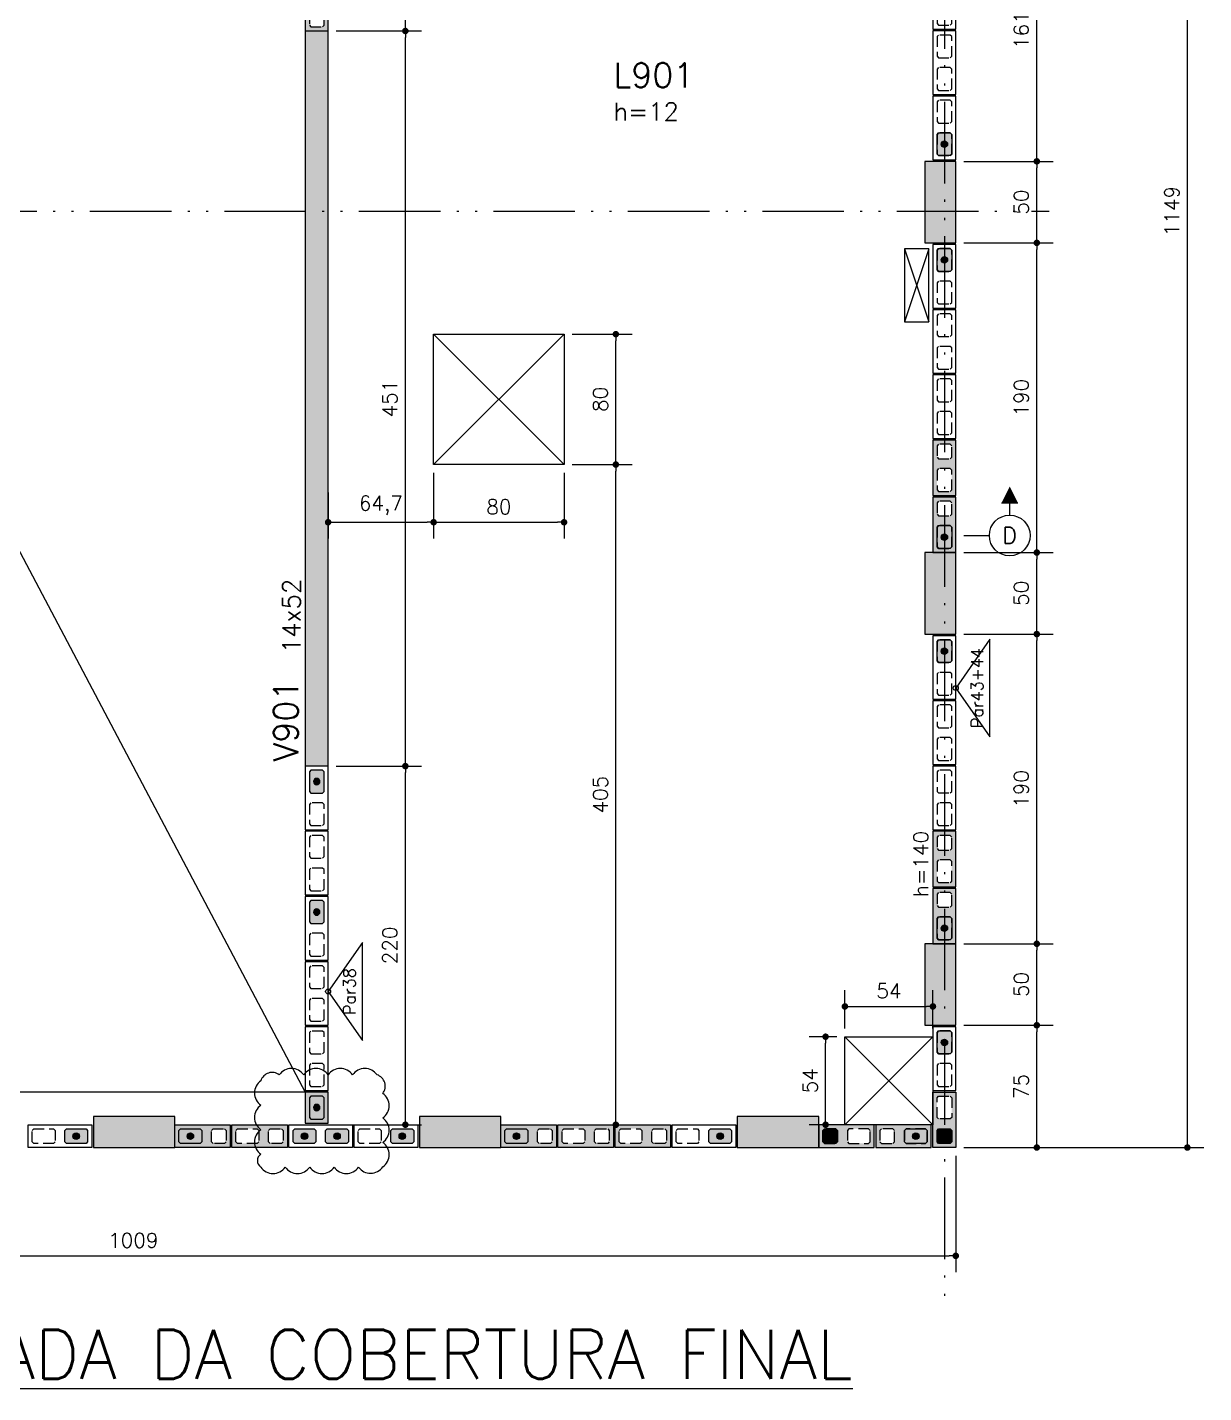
# Model space of a CAD drawing. Extents: x -14651 to 3404, y -4567 to 9231.
# Drawn here: x 1904 to 2626, y 5686 to 6524 of the extents above; entities that cross this region are included whole.
import ezdxf
from ezdxf.enums import TextEntityAlignment as Align

# ---------------------------------------------------------------- set-up
doc = ezdxf.new("R2010")
doc.units = 0
doc.header["$LTSCALE"] = 25
doc.linetypes.add('DASHED2', pattern=[0.375, 0.25, -0.125])
doc.linetypes.add('ESTILO_TQS_0004', pattern=[3.3, 2, -0.4, 0.05, -0.4, 0.05, -0.4])
for name, color, linetype in [('213', 252, 'Continuous'), ('241', 2, 'Continuous'), ('247', 50, 'Continuous'), ('248', 100, 'Continuous'), ('Arranque', 14, 'Continuous'), ('COTA', 1, 'Continuous'), ('EIXOS', 1, 'ESTILO_TQS_0004'), ('FERRO', 5, 'Continuous'), ('H2', 252, 'Continuous'), ('H3', 253, 'Continuous'), ('L-D', 2, 'Continuous'), ('L-N', 4, 'Continuous'), ('LINHA-FINA', 1, 'Continuous'), ('Linha_media', 4, 'Continuous'), ('PENA_03', 3, 'Continuous'), ('Pena_1', 1, 'Continuous'), ('PENA_6', 6, 'Continuous'), ('PILARETE', 3, 'Continuous'), ('T4', 6, 'Continuous'), ('TJANELA', 2, 'Continuous'), ('VIG-D', 2, 'Continuous'), ('VIG-N', 4, 'Continuous'), ('VIGA', 3, 'Continuous')]:
    doc.layers.add(name, color=color, linetype=linetype)
doc.styles.add('COTA', font='romans.shx')
doc.styles.add('ROMANS', font='ROMANS')
doc.styles.get("Standard").update_dxf_attribs({"font": 'romans.shx'})
doc.styles.add('Texto1', font='romans.shx', dxfattribs={"height": 9})
doc.styles.add('Texto4', font='romans.shx', dxfattribs={"height": 30})
doc.dimstyles.new('forma', dxfattribs={"dimscale": 5, "dimtxt": 1.8, "dimasz": 0.8, "dimexe": 2, "dimexo": 1, "dimgap": 1, "dimtad": 1, "dimdec": 1, "dimzin": 9, "dimtxsty": 'COTA', "dimblk1": 'DOT', "dimblk2": 'DOT', "dimsah": 1, "dimcen": 0, "dimdle": 1, "dimclrd": 256, "dimclre": 256, "dimclrt": 2, "dimadec": 0, "dimazin": 0, "dimtfac": 1, "dimtdec": 0, "dimtmove": 0, "dimatfit": 3, "dimfxl": 1, "dimtolj": 1, "dimtzin": 0, "dimarcsym": 0})

# ---------------------------------------------------------------- blocks, each defined once
blk = doc.blocks.new('P3515')
at = {"layer": '248'}
h = blk.add_hatch(color=100, dxfattribs=at)
h.paths.add_polyline_path([(17, 7), (-17, 7), (-17, -7), (17, -7)])
h.paths.add_polyline_path([(-5.5, -3.5), (-6.5, -4.5), (-13.5, -4.5), (-14.5, -3.5), (-14.5, 3.5), (-13.5, 4.5), (-6.5, 4.5), (-5.5, 3.5)], flags=16)
h.paths.add_polyline_path([(0.5, 3.5), (1.5, 4.5), (13.5, 4.5), (14.5, 3.5), (14.5, -3.5), (13.5, -4.5), (1.5, -4.5), (0.5, -3.5)], flags=16)
blk.add_lwpolyline([(-17, -7), (17, -7), (17, 7), (-17, 7), (-17, -7)])
at = {"color": 1, "linetype": 'DASHED2'}
for points in [[(-14.5, -3.5), (-13.5, -4.5), (-6.5, -4.5), (-5.5, -3.5), (-5.5, 3.5), (-6.5, 4.5), (-13.5, 4.5), (-14.5, 3.5), (-14.5, -3.5)], [(0.5, -3.5), (1.5, -4.5), (13.5, -4.5), (14.5, -3.5), (14.5, 3.5), (13.5, 4.5), (1.5, 4.5), (0.5, 3.5), (0.5, -3.5)]]:
    blk.add_lwpolyline(points, dxfattribs=at)
blk = doc.blocks.new('P4015', base_point=(5842102.11612, -8124149.02973))
blk.add_lwpolyline([(5842082.61612, -8124156.02973), (5842121.61612, -8124156.02973), (5842121.61612, -8124142.02973), (5842082.61612, -8124142.02973), (5842082.61612, -8124156.02973)])
at = {"color": 1, "linetype": 'DASHED2'}
for points in [[(5842085.11612, -8124152.52973), (5842086.11612, -8124153.52973), (5842098.11612, -8124153.52973), (5842099.11612, -8124152.52973), (5842099.11612, -8124145.52973), (5842098.11612, -8124144.52973), (5842086.11612, -8124144.52973), (5842085.11612, -8124145.52973), (5842085.11612, -8124152.52973)], [(5842105.11612, -8124152.52973), (5842106.11612, -8124153.52973), (5842118.11612, -8124153.52973), (5842119.11612, -8124152.52973), (5842119.11612, -8124145.52973), (5842118.11612, -8124144.52973), (5842106.11612, -8124144.52973), (5842105.11612, -8124145.52973), (5842105.11612, -8124152.52973)]]:
    blk.add_lwpolyline(points, dxfattribs=at)
blk = doc.blocks.new('GR-0909')
at = {"layer": '213'}
h = blk.add_hatch(color=256, dxfattribs=at)
h.paths.add_polyline_path([(3.5, -4.5), (4.5, -3.5), (4.500001, 3.5), (3.500001, 4.5), (-3.499999, 4.5), (-4.499999, 3.5), (-4.5, -3.5), (-3.5, -4.5)])
h.paths.add_polyline_path([(-2, 0, -1), (2, 0, -1)], flags=16)
at = {"layer": 'Arranque'}
blk.add_hatch(color=256, dxfattribs=at).paths.add_polyline_path([(2, 0, 1), (-2, 0, 1)])
at = {"layer": '213'}
blk.add_lwpolyline([(3.500001, 4.5), (4.500001, 3.5), (4.5, -3.5), (3.5, -4.5), (-3.5, -4.5), (-4.5, -3.5), (-4.499999, 3.5), (-3.499999, 4.5), (3.500001, 4.5)], dxfattribs=at)
at = {"layer": 'FERRO', "linetype": 'Continuous'}
blk.add_circle((0, 0), 2, dxfattribs=at)
blk = doc.blocks.new('GR-1409')
at = {"layer": '213'}
h = blk.add_hatch(color=256, dxfattribs=at)
h.paths.add_polyline_path([(-6, 4.5), (-7, 3.5), (-7, -3.5), (-6, -4.5), (6, -4.5), (7, -3.5), (7, 3.5), (6, 4.5)])
h.paths.add_polyline_path([(-2, 0, 1), (2, 0, 1)], flags=16)
at = {"layer": 'Arranque'}
blk.add_hatch(color=256, dxfattribs=at).paths.add_polyline_path([(-2, 0, 1), (2, 0, 1)])
at = {"layer": '213'}
blk.add_lwpolyline([(-7, 3.5), (-6, 4.5), (6, 4.5), (7, 3.5), (7, -3.5), (6, -4.5), (-6, -4.5), (-7, -3.5), (-7, 3.5)], dxfattribs=at)
at = {"layer": 'FERRO', "linetype": 'Continuous'}
blk.add_circle((0, 0), 2, dxfattribs=at)
blk = doc.blocks.new('P2015')
at = {"layer": '247'}
h = blk.add_hatch(color=50, dxfattribs=at)
h.paths.add_polyline_path([(9.5, 7), (-9.5, 7), (-9.5, -7), (9.5, -7)])
h.paths.add_polyline_path([(6, -4.5), (-6, -4.5), (-7, -3.5), (-7, 3.5), (-6, 4.5), (6, 4.5), (7, 3.5), (7, -3.5)], flags=16)
blk.add_lwpolyline([(-9.5, -7), (9.5, -7), (9.5, 7), (-9.5, 7), (-9.5, -7)])
at = {"color": 1, "linetype": 'DASHED2'}
blk.add_lwpolyline([(-7, -3.5), (-6, -4.5), (6, -4.5), (7, -3.5), (7, 3.5), (6, 4.5), (-6, 4.5), (-7, 3.5), (-7, -3.5)], dxfattribs=at)
blk = doc.blocks.new('seção_dir')
at = {"layer": 'Linha_media'}
for p, q in [((-1, 4), (1, 4)), ((0, 2.5), (0, 4)), ((-5.62, 0), (-2.5, 0))]:
    blk.add_line(p, q, dxfattribs=at)
blk.add_circle((0, 0), 2.5, dxfattribs=at)
blk.add_solid([(-1, 4), (0, 6), (1, 4)], dxfattribs=at)
blk = doc.blocks.new('atrib_seção')
at = {"layer": 'Linha_media', "style": 'ROMANS'}
blk.add_attdef('X', text='', height=2, dxfattribs=at).set_placement((0, 0), align=Align.MIDDLE)
blk = doc.blocks.new('A$Ce1523cc0')
at = {"layer": 'EIXOS'}
for p, q in [((2776.14, -241.46), (2776.14, -1638.2)), ((1509.51, -968.49), (2840.43, -968.49))]:
    blk.add_line(p, q, dxfattribs=at)
blk = doc.blocks.new('_IDNPAR_2')
at = {"color": 3}
blk.add_lwpolyline([(1, -0.7), (0, 0), (-1, -0.7)], close=True, dxfattribs=at)
blk.add_circle((0, 0), 0.05, dxfattribs=at)
at = {"layer": '247', "color": 2, "style": 'COTA', "flags": 8}
blk.add_attdef('ID', text='', height=0.24, dxfattribs=at).set_placement((0, -0.438), align=Align.MIDDLE_CENTER)
blk = doc.blocks.new('_Dot')
at = {"color": 0, "linetype": 'ByBlock', "lineweight": -2}
blk.add_line((-0.5, 0), (-1, 0), dxfattribs=at)
at = {"color": 0, "linetype": 'ByBlock', "const_width": 0.5}
blk.add_lwpolyline([(-0.25, 0, 1), (0.25, 0, 1)], format="xyb", close=True, dxfattribs=at)
blk = doc.blocks.new('*D72')
at = {"layer": 'COTA', "lineweight": -2, "transparency": 16777216}
for p, q in [((2478.52, 6985.4), (2625.6, 6985.4)), ((2615.6, 5840.42), (2615.6, 6981.4)), ((2478.52, 5836.42), (2625.6, 5836.42))]:
    blk.add_line(p, q, dxfattribs=at)
at = {"layer": 'Defpoints', "color": 0, "transparency": 16777216}
for p in [(2473.52, 6985.4), (2615.6, 6985.4), (2473.52, 5836.42)]:
    blk.add_point(p, dxfattribs=at)
at = {"layer": 'COTA', "lineweight": -2, "transparency": 16777216, "xscale": 4, "yscale": 4, "zscale": 4}
for p, rotation in [((2615.6, 6985.4), 90), ((2615.6, 5836.42), 270)]:
    blk.add_blockref('_Dot', p, dxfattribs=dict(at, rotation=rotation))
at = {"layer": 'COTA', "color": 2, "transparency": 16777216, "insert": (2606.1, 6410.91), "char_height": 9, "attachment_point": 5, "rotation": 90, "style": 'COTA'}
blk.add_mtext('\\A1;1149 ', dxfattribs=at)
blk = doc.blocks.new('*D73')
at = {"layer": 'COTA', "lineweight": -2, "transparency": 16777216}
for p, q in [((1464.52, 5831.4), (1464.52, 5759.98)), ((2473.52, 5831.4), (2473.52, 5759.98)), ((1468.52, 5769.98), (2469.52, 5769.98))]:
    blk.add_line(p, q, dxfattribs=at)
at = {"layer": 'Defpoints', "color": 0, "transparency": 16777216}
for p in [(1464.52, 5836.4), (2473.52, 5836.4), (2473.52, 5769.98)]:
    blk.add_point(p, dxfattribs=at)
at = {"layer": 'COTA', "lineweight": -2, "transparency": 16777216, "xscale": 4, "yscale": 4, "zscale": 4, "rotation": 180}
blk.add_blockref('_Dot', (1464.52, 5769.98), dxfattribs=at)
at = {"layer": 'COTA', "lineweight": -2, "transparency": 16777216, "xscale": 4, "yscale": 4, "zscale": 4}
blk.add_blockref('_Dot', (2473.52, 5769.98), dxfattribs=at)
at = {"layer": 'COTA', "color": 2, "transparency": 16777216, "insert": (1969.02, 5779.48), "char_height": 9, "attachment_point": 5, "style": 'COTA'}
blk.add_mtext('\\A1;1009 ', dxfattribs=at)
blk = doc.blocks.new('*D74')
at = {"layer": 'COTA', "lineweight": -2, "transparency": 16777216}
for p, q in [((2093.52, 6070.4), (2145.91, 6070.4)), ((2135.91, 5854.4), (2135.91, 6066.4)), ((2095.7, 5850.4), (2145.91, 5850.4))]:
    blk.add_line(p, q, dxfattribs=at)
at = {"layer": 'Defpoints', "color": 0, "transparency": 16777216}
for p in [(2088.52, 6070.4), (2135.91, 6070.4), (2090.7, 5850.4)]:
    blk.add_point(p, dxfattribs=at)
at = {"layer": 'COTA', "lineweight": -2, "transparency": 16777216, "xscale": 4, "yscale": 4, "zscale": 4}
for p, rotation in [((2135.91, 6070.4), 90), ((2135.91, 5850.4), 270)]:
    blk.add_blockref('_Dot', p, dxfattribs=dict(at, rotation=rotation))
at = {"layer": 'COTA', "color": 2, "transparency": 16777216, "insert": (2126.41, 5960.4), "char_height": 9, "attachment_point": 5, "rotation": 90, "style": 'COTA'}
blk.add_mtext('\\A1;220 ', dxfattribs=at)
blk = doc.blocks.new('*D75')
at = {"layer": 'COTA', "lineweight": -2, "transparency": 16777216}
for p, q in [((2093.52, 6521.4), (2145.91, 6521.4)), ((2135.91, 6074.4), (2135.91, 6517.4)), ((2093.52, 6070.4), (2145.91, 6070.4))]:
    blk.add_line(p, q, dxfattribs=at)
at = {"layer": 'Defpoints', "color": 0, "transparency": 16777216}
for p in [(2088.52, 6521.4), (2135.91, 6521.4), (2088.52, 6070.4)]:
    blk.add_point(p, dxfattribs=at)
at = {"layer": 'COTA', "lineweight": -2, "transparency": 16777216, "xscale": 4, "yscale": 4, "zscale": 4}
for p, rotation in [((2135.91, 6521.4), 90), ((2135.91, 6070.4), 270)]:
    blk.add_blockref('_Dot', p, dxfattribs=dict(at, rotation=rotation))
at = {"layer": 'COTA', "color": 2, "transparency": 16777216, "insert": (2126.41, 6295.9), "char_height": 9, "attachment_point": 5, "rotation": 90, "style": 'COTA'}
blk.add_mtext('\\A1;451 ', dxfattribs=at)
blk = doc.blocks.new('*D76')
at = {"layer": 'COTA', "lineweight": -2, "transparency": 16777216}
for p, q in [((2109.52, 6971.4), (2145.91, 6971.4)), ((2135.91, 6525.4), (2135.91, 6967.4)), ((2093.52, 6521.4), (2145.91, 6521.4))]:
    blk.add_line(p, q, dxfattribs=at)
at = {"layer": 'Defpoints', "color": 0, "transparency": 16777216}
for p in [(2104.52, 6971.4), (2135.91, 6971.4), (2088.52, 6521.4)]:
    blk.add_point(p, dxfattribs=at)
at = {"layer": 'COTA', "lineweight": -2, "transparency": 16777216, "xscale": 4, "yscale": 4, "zscale": 4}
for p, rotation in [((2135.91, 6971.4), 90), ((2135.91, 6521.4), 270)]:
    blk.add_blockref('_Dot', p, dxfattribs=dict(at, rotation=rotation))
at = {"layer": 'COTA', "color": 2, "transparency": 16777216, "insert": (2126.41, 6746.4), "char_height": 9, "attachment_point": 5, "rotation": 90, "style": 'COTA'}
blk.add_mtext('\\A1;450 ', dxfattribs=at)
blk = doc.blocks.new('*D77')
at = {"layer": 'COTA', "lineweight": -2, "transparency": 16777216}
for p, q in [((2153.27, 6250.4), (2153.27, 6210.01)), ((2088.52, 6238.23), (2088.52, 6210.01)), ((2092.52, 6220.01), (2149.27, 6220.01))]:
    blk.add_line(p, q, dxfattribs=at)
at = {"layer": 'Defpoints', "color": 0, "transparency": 16777216}
for p in [(2153.27, 6255.4), (2088.52, 6243.23), (2153.27, 6220.01)]:
    blk.add_point(p, dxfattribs=at)
at = {"layer": 'COTA', "lineweight": -2, "transparency": 16777216, "xscale": 4, "yscale": 4, "zscale": 4, "rotation": 180}
blk.add_blockref('_Dot', (2088.52, 6220.01), dxfattribs=at)
at = {"layer": 'COTA', "lineweight": -2, "transparency": 16777216, "xscale": 4, "yscale": 4, "zscale": 4}
blk.add_blockref('_Dot', (2153.27, 6220.01), dxfattribs=at)
at = {"layer": 'COTA', "color": 2, "transparency": 16777216, "insert": (2120.89, 6230.37), "char_height": 9, "attachment_point": 5, "style": 'COTA'}
blk.add_mtext('\\A1;64,7 ', dxfattribs=at)
blk = doc.blocks.new('*D78')
at = {"layer": 'COTA', "lineweight": -2, "transparency": 16777216}
for p, q in [((2153.27, 6250.4), (2153.27, 6210.01)), ((2233.27, 6250.4), (2233.27, 6210.01)), ((2157.27, 6220.01), (2229.27, 6220.01))]:
    blk.add_line(p, q, dxfattribs=at)
at = {"layer": 'Defpoints', "color": 0, "transparency": 16777216}
for p in [(2153.27, 6255.4), (2233.27, 6255.4), (2233.27, 6220.01)]:
    blk.add_point(p, dxfattribs=at)
at = {"layer": 'COTA', "lineweight": -2, "transparency": 16777216, "xscale": 4, "yscale": 4, "zscale": 4, "rotation": 180}
blk.add_blockref('_Dot', (2153.27, 6220.01), dxfattribs=at)
at = {"layer": 'COTA', "lineweight": -2, "transparency": 16777216, "xscale": 4, "yscale": 4, "zscale": 4}
blk.add_blockref('_Dot', (2233.27, 6220.01), dxfattribs=at)
at = {"layer": 'COTA', "color": 2, "transparency": 16777216, "insert": (2193.27, 6229.51), "char_height": 9, "attachment_point": 5, "style": 'COTA'}
blk.add_mtext('\\A1;80 ', dxfattribs=at)
blk = doc.blocks.new('*D79')
at = {"layer": 'COTA', "lineweight": -2, "transparency": 16777216}
for p, q in [((2238.27, 6255.4), (2275.01, 6255.4)), ((2265.01, 5854.4), (2265.01, 6251.4)), ((2249.02, 5850.4), (2275.01, 5850.4))]:
    blk.add_line(p, q, dxfattribs=at)
at = {"layer": 'Defpoints', "color": 0, "transparency": 16777216}
for p in [(2233.27, 6255.4), (2265.01, 6255.4), (2244.02, 5850.4)]:
    blk.add_point(p, dxfattribs=at)
at = {"layer": 'COTA', "lineweight": -2, "transparency": 16777216, "xscale": 4, "yscale": 4, "zscale": 4}
for p, rotation in [((2265.01, 6255.4), 90), ((2265.01, 5850.4), 270)]:
    blk.add_blockref('_Dot', p, dxfattribs=dict(at, rotation=rotation))
at = {"layer": 'COTA', "color": 2, "transparency": 16777216, "insert": (2255.51, 6052.9), "char_height": 9, "attachment_point": 5, "rotation": 90, "style": 'COTA'}
blk.add_mtext('\\A1;405 ', dxfattribs=at)
blk = doc.blocks.new('*D80')
at = {"layer": 'COTA', "lineweight": -2, "transparency": 16777216}
for p, q in [((2238.27, 6335.4), (2275.01, 6335.4)), ((2265.01, 6259.4), (2265.01, 6331.4)), ((2238.27, 6255.4), (2275.01, 6255.4))]:
    blk.add_line(p, q, dxfattribs=at)
at = {"layer": 'Defpoints', "color": 0, "transparency": 16777216}
for p in [(2233.27, 6335.4), (2265.01, 6335.4), (2233.27, 6255.4)]:
    blk.add_point(p, dxfattribs=at)
at = {"layer": 'COTA', "lineweight": -2, "transparency": 16777216, "xscale": 4, "yscale": 4, "zscale": 4}
for p, rotation in [((2265.01, 6335.4), 90), ((2265.01, 6255.4), 270)]:
    blk.add_blockref('_Dot', p, dxfattribs=dict(at, rotation=rotation))
at = {"layer": 'COTA', "color": 2, "transparency": 16777216, "insert": (2255.51, 6295.4), "char_height": 9, "attachment_point": 5, "rotation": 90, "style": 'COTA'}
blk.add_mtext('\\A1;80 ', dxfattribs=at)
blk = doc.blocks.new('*D81')
at = {"layer": 'COTA', "lineweight": -2, "transparency": 16777216}
for p, q in [((2400.52, 5904.4), (2383.67, 5904.4)), ((2393.67, 5854.4), (2393.67, 5900.4)), ((2400.52, 5850.4), (2383.67, 5850.4))]:
    blk.add_line(p, q, dxfattribs=at)
at = {"layer": 'Defpoints', "color": 0, "transparency": 16777216}
for p in [(2393.67, 5904.4), (2405.52, 5904.4), (2405.52, 5850.4)]:
    blk.add_point(p, dxfattribs=at)
at = {"layer": 'COTA', "lineweight": -2, "transparency": 16777216, "xscale": 4, "yscale": 4, "zscale": 4}
for p, rotation in [((2393.67, 5904.4), 90), ((2393.67, 5850.4), 270)]:
    blk.add_blockref('_Dot', p, dxfattribs=dict(at, rotation=rotation))
at = {"layer": 'COTA', "color": 2, "transparency": 16777216, "insert": (2384.17, 5877.4), "char_height": 9, "attachment_point": 5, "rotation": 90, "style": 'COTA'}
blk.add_mtext('\\A1;54 ', dxfattribs=at)
blk = doc.blocks.new('*D82')
at = {"layer": 'COTA', "lineweight": -2, "transparency": 16777216}
for p, q in [((2405.52, 5909.4), (2405.52, 5932.97)), ((2459.52, 5909.4), (2459.52, 5932.97)), ((2409.52, 5922.97), (2455.52, 5922.97))]:
    blk.add_line(p, q, dxfattribs=at)
at = {"layer": 'Defpoints', "color": 0, "transparency": 16777216}
for p in [(2459.52, 5922.97), (2405.52, 5904.4), (2459.52, 5904.4)]:
    blk.add_point(p, dxfattribs=at)
at = {"layer": 'COTA', "lineweight": -2, "transparency": 16777216, "xscale": 4, "yscale": 4, "zscale": 4, "rotation": 180}
blk.add_blockref('_Dot', (2405.52, 5922.97), dxfattribs=at)
at = {"layer": 'COTA', "lineweight": -2, "transparency": 16777216, "xscale": 4, "yscale": 4, "zscale": 4}
blk.add_blockref('_Dot', (2459.52, 5922.97), dxfattribs=at)
at = {"layer": 'COTA', "color": 2, "transparency": 16777216, "insert": (2432.52, 5932.47), "char_height": 9, "attachment_point": 5, "style": 'COTA'}
blk.add_mtext('\\A1;54 ', dxfattribs=at)
blk = doc.blocks.new('*D134')
at = {"layer": 'COTA', "lineweight": -2, "transparency": 16777216}
for p, q in [((2478.52, 5911.42), (2533.24, 5911.42)), ((2523.24, 5840.42), (2523.24, 5907.42)), ((2478.52, 5836.42), (2533.24, 5836.42))]:
    blk.add_line(p, q, dxfattribs=at)
at = {"layer": 'Defpoints', "color": 0, "transparency": 16777216}
for p in [(2473.52, 5911.42), (2523.24, 5911.42), (2473.52, 5836.42)]:
    blk.add_point(p, dxfattribs=at)
at = {"layer": 'COTA', "lineweight": -2, "transparency": 16777216, "xscale": 4, "yscale": 4, "zscale": 4}
for p, rotation in [((2523.24, 5911.42), 90), ((2523.24, 5836.42), 270)]:
    blk.add_blockref('_Dot', p, dxfattribs=dict(at, rotation=rotation))
at = {"layer": 'COTA', "color": 2, "transparency": 16777216, "insert": (2513.74, 5873.92), "char_height": 9, "attachment_point": 5, "rotation": 90, "style": 'COTA'}
blk.add_mtext('\\A1;75 ', dxfattribs=at)
blk = doc.blocks.new('*D135')
at = {"layer": 'COTA', "lineweight": -2, "transparency": 16777216}
for p, q in [((2478.52, 5961.42), (2533.24, 5961.42)), ((2523.24, 5915.42), (2523.24, 5957.42)), ((2478.52, 5911.42), (2533.24, 5911.42))]:
    blk.add_line(p, q, dxfattribs=at)
at = {"layer": 'Defpoints', "color": 0, "transparency": 16777216}
for p in [(2473.52, 5961.42), (2523.24, 5961.42), (2473.52, 5911.42)]:
    blk.add_point(p, dxfattribs=at)
at = {"layer": 'COTA', "lineweight": -2, "transparency": 16777216, "xscale": 4, "yscale": 4, "zscale": 4}
for p, rotation in [((2523.24, 5961.42), 90), ((2523.24, 5911.42), 270)]:
    blk.add_blockref('_Dot', p, dxfattribs=dict(at, rotation=rotation))
at = {"layer": 'COTA', "color": 2, "transparency": 16777216, "insert": (2513.74, 5936.42), "char_height": 9, "attachment_point": 5, "rotation": 90, "style": 'COTA'}
blk.add_mtext('\\A1;50 ', dxfattribs=at)
blk = doc.blocks.new('*D136')
at = {"layer": 'COTA', "lineweight": -2, "transparency": 16777216}
for p, q in [((2478.52, 6151.42), (2533.24, 6151.42)), ((2523.24, 5965.42), (2523.24, 6147.42)), ((2478.52, 5961.42), (2533.24, 5961.42))]:
    blk.add_line(p, q, dxfattribs=at)
at = {"layer": 'Defpoints', "color": 0, "transparency": 16777216}
for p in [(2473.52, 6151.42), (2523.24, 6151.42), (2473.52, 5961.42)]:
    blk.add_point(p, dxfattribs=at)
at = {"layer": 'COTA', "lineweight": -2, "transparency": 16777216, "xscale": 4, "yscale": 4, "zscale": 4}
for p, rotation in [((2523.24, 6151.42), 90), ((2523.24, 5961.42), 270)]:
    blk.add_blockref('_Dot', p, dxfattribs=dict(at, rotation=rotation))
at = {"layer": 'COTA', "color": 2, "transparency": 16777216, "insert": (2513.74, 6056.42), "char_height": 9, "attachment_point": 5, "rotation": 90, "style": 'COTA'}
blk.add_mtext('\\A1;190 ', dxfattribs=at)
blk = doc.blocks.new('*D137')
at = {"layer": 'COTA', "lineweight": -2, "transparency": 16777216}
for p, q in [((2478.52, 6201.42), (2533.24, 6201.42)), ((2523.24, 6155.42), (2523.24, 6197.42)), ((2478.52, 6151.42), (2533.24, 6151.42))]:
    blk.add_line(p, q, dxfattribs=at)
at = {"layer": 'Defpoints', "color": 0, "transparency": 16777216}
for p in [(2473.52, 6201.42), (2523.24, 6201.42), (2473.52, 6151.42)]:
    blk.add_point(p, dxfattribs=at)
at = {"layer": 'COTA', "lineweight": -2, "transparency": 16777216, "xscale": 4, "yscale": 4, "zscale": 4}
for p, rotation in [((2523.24, 6201.42), 90), ((2523.24, 6151.42), 270)]:
    blk.add_blockref('_Dot', p, dxfattribs=dict(at, rotation=rotation))
at = {"layer": 'COTA', "color": 2, "transparency": 16777216, "insert": (2513.74, 6176.42), "char_height": 9, "attachment_point": 5, "rotation": 90, "style": 'COTA'}
blk.add_mtext('\\A1;50 ', dxfattribs=at)
blk = doc.blocks.new('*D138')
at = {"layer": 'COTA', "lineweight": -2, "transparency": 16777216}
for p, q in [((2478.52, 6391.42), (2533.24, 6391.42)), ((2523.24, 6205.42), (2523.24, 6387.42)), ((2478.52, 6201.42), (2533.24, 6201.42))]:
    blk.add_line(p, q, dxfattribs=at)
at = {"layer": 'Defpoints', "color": 0, "transparency": 16777216}
for p in [(2473.52, 6391.42), (2523.24, 6391.42), (2473.52, 6201.42)]:
    blk.add_point(p, dxfattribs=at)
at = {"layer": 'COTA', "lineweight": -2, "transparency": 16777216, "xscale": 4, "yscale": 4, "zscale": 4}
for p, rotation in [((2523.24, 6391.42), 90), ((2523.24, 6201.42), 270)]:
    blk.add_blockref('_Dot', p, dxfattribs=dict(at, rotation=rotation))
at = {"layer": 'COTA', "color": 2, "transparency": 16777216, "insert": (2513.74, 6296.42), "char_height": 9, "attachment_point": 5, "rotation": 90, "style": 'COTA'}
blk.add_mtext('\\A1;190 ', dxfattribs=at)
blk = doc.blocks.new('*D139')
at = {"layer": 'COTA', "lineweight": -2, "transparency": 16777216}
for p, q in [((2478.52, 6441.42), (2533.24, 6441.42)), ((2523.24, 6395.42), (2523.24, 6437.42)), ((2478.52, 6391.42), (2533.24, 6391.42))]:
    blk.add_line(p, q, dxfattribs=at)
at = {"layer": 'Defpoints', "color": 0, "transparency": 16777216}
for p in [(2473.52, 6441.42), (2523.24, 6441.42), (2473.52, 6391.42)]:
    blk.add_point(p, dxfattribs=at)
at = {"layer": 'COTA', "lineweight": -2, "transparency": 16777216, "xscale": 4, "yscale": 4, "zscale": 4}
for p, rotation in [((2523.24, 6441.42), 90), ((2523.24, 6391.42), 270)]:
    blk.add_blockref('_Dot', p, dxfattribs=dict(at, rotation=rotation))
at = {"layer": 'COTA', "color": 2, "transparency": 16777216, "insert": (2513.74, 6416.42), "char_height": 9, "attachment_point": 5, "rotation": 90, "style": 'COTA'}
blk.add_mtext('\\A1;50 ', dxfattribs=at)
blk = doc.blocks.new('*D140')
at = {"layer": 'COTA', "lineweight": -2, "transparency": 16777216}
for p, q in [((2478.52, 6602.42), (2533.24, 6602.42)), ((2523.24, 6445.42), (2523.24, 6598.42)), ((2478.52, 6441.42), (2533.24, 6441.42))]:
    blk.add_line(p, q, dxfattribs=at)
at = {"layer": 'Defpoints', "color": 0, "transparency": 16777216}
for p in [(2473.52, 6602.42), (2523.24, 6602.42), (2473.52, 6441.42)]:
    blk.add_point(p, dxfattribs=at)
at = {"layer": 'COTA', "lineweight": -2, "transparency": 16777216, "xscale": 4, "yscale": 4, "zscale": 4}
for p, rotation in [((2523.24, 6602.42), 90), ((2523.24, 6441.42), 270)]:
    blk.add_blockref('_Dot', p, dxfattribs=dict(at, rotation=rotation))
at = {"layer": 'COTA', "color": 2, "transparency": 16777216, "insert": (2513.74, 6521.92), "char_height": 9, "attachment_point": 5, "rotation": 90, "style": 'COTA'}
blk.add_mtext('\\A1;161 ', dxfattribs=at)

msp = doc.modelspace()

# ---------------------------------------------------------------- hatches: boundary and pattern name
at = {"layer": 'H2'}
for points in [[(2454.52, 6391.42), (2473.52, 6391.42), (2473.52, 6441.42), (2454.52, 6441.42)], [(2454.52, 6151.42), (2473.52, 6151.42), (2473.52, 6201.42), (2454.52, 6201.42)], [(2454.52, 5911.42), (2473.52, 5911.42), (2473.52, 5961.42), (2454.52, 5961.42)], [(1994.52, 5836.4), (1994.52, 5855.4), (1944.52, 5855.4), (1944.52, 5836.4)], [(2194.52, 5836.4), (2194.52, 5855.4), (2144.52, 5855.4), (2144.52, 5836.4)], [(2389.52, 5836.4), (2389.52, 5855.4), (2339.52, 5855.4), (2339.52, 5836.4)]]:
    msp.add_hatch(color=256, dxfattribs=at).paths.add_polyline_path(points)
at = {"layer": 'H3'}
msp.add_hatch(color=256, dxfattribs=at).paths.add_polyline_path([(2088.52, 6521.4), (2074.52, 6521.4), (2074.52, 6070.4), (2088.52, 6070.4)])

# ---------------------------------------------------------------- linework, layer by layer
at = {"layer": 'COTA'}
msp.add_lwpolyline([(1503.52, 6951.4), (2074.52, 5870.4)], dxfattribs=at)
at = {"layer": 'LINHA-FINA'}
for points in [[(2153.27, 6335.4), (2233.27, 6255.4)], [(2153.27, 6255.4), (2233.27, 6335.4)], [(2405.52, 5904.4), (2459.52, 5850.4)], [(2459.52, 5904.4), (2405.52, 5850.4)]]:
    msp.add_lwpolyline(points, dxfattribs=at)
at = {"layer": 'PENA_03'}
for points in [[(2153.27, 6335.4), (2233.27, 6335.4), (2233.27, 6255.4), (2153.27, 6255.4)], [(2405.52, 5904.4), (2459.52, 5904.4), (2459.52, 5850.4), (2405.52, 5850.4)]]:
    msp.add_lwpolyline(points, close=True, dxfattribs=at)
at = {"layer": 'Pena_1'}
for points in [[(2442.02, 6387.78), (2442.02, 6343.05), (2457.02, 6343.05), (2457.02, 6387.78), (2442.02, 6387.78)], [(2442.02, 6387.78), (2457.02, 6343.05)], [(2457.02, 6387.78), (2442.02, 6343.05)]]:
    msp.add_lwpolyline(points, dxfattribs=at)
at = {"layer": 'PENA_6'}
msp.add_lwpolyline([(2047.24, 5824.39, 0.520567), (2062.24, 5824.39, 0.520567), (2077.24, 5824.39, 0.520567), (2092.24, 5824.39, 0.520567), (2107.24, 5824.39, 0.520567), (2122.06, 5824.56, 0.520567), (2122.06, 5839.56, 0.520567), (2122.06, 5854.56, 0.520567), (2122.06, 5869.56, 0.520567), (2118.54, 5881.04, 0.520567), (2103.54, 5881.04, 0.520567), (2088.54, 5881.04, 0.520567), (2073.54, 5881.04, 0.520567), (2058.54, 5881.04, 0.520567), (2047.24, 5877.35, 0.520567), (2047.24, 5862.35, 0.520567), (2047.24, 5847.35, 0.520567), (2047.24, 5832.35, 0.520567)], format="xyb", close=True, dxfattribs=at)
at = {"layer": 'PILARETE'}
for points in [[(2473.52, 6441.42), (2454.52, 6441.42), (2454.52, 6391.42), (2473.52, 6391.42), (2473.52, 6441.42)], [(2473.52, 6201.42), (2454.52, 6201.42), (2454.52, 6151.42), (2473.52, 6151.42), (2473.52, 6201.42)], [(2473.52, 5961.42), (2454.52, 5961.42), (2454.52, 5911.42), (2473.52, 5911.42), (2473.52, 5961.42)], [(1944.52, 5855.4), (1944.52, 5836.4), (1994.52, 5836.4), (1994.52, 5855.4), (1944.52, 5855.4)], [(2144.52, 5855.4), (2144.52, 5836.4), (2194.52, 5836.4), (2194.52, 5855.4), (2144.52, 5855.4)], [(2339.52, 5855.4), (2339.52, 5836.4), (2389.52, 5836.4), (2389.52, 5855.4), (2339.52, 5855.4)]]:
    msp.add_lwpolyline(points, dxfattribs=at)
at = {"layer": 'VIGA'}
for points in [[(2074.52, 6521.4), (2074.52, 6070.4)], [(2088.52, 6070.4), (2088.52, 6521.4)], [(2074.52, 5870.4), (1503.52, 5870.4)]]:
    msp.add_lwpolyline(points, dxfattribs=at)

# ---------------------------------------------------------------- block references
at = {"rotation": 90}
for p in [(2466.52, 6451.92), (2466.52, 6380.92), (2466.52, 6210.92), (2466.52, 6140.92), (2466.52, 5970.92), (2466.52, 5900.92)]:
    msp.add_blockref('GR-1409', p, dxfattribs=at)
at = {"xscale": -1, "rotation": 90.00000000000311}
for p in [(2081.52, 6060.9), (2081.52, 5980.9), (2081.52, 5860.9)]:
    msp.add_blockref('GR-1409', p, dxfattribs=at)
for name, p in [('GR-1409', (1934.02, 5843.4)), ('GR-1409', (2004.02, 5843.4)), ('GR-1409', (2074.02, 5843.4)), ('GR-1409', (2094.02, 5843.4)), ('GR-1409', (2134.02, 5843.4)), ('GR-1409', (2204.02, 5843.4)), ('GR-1409', (2329.02, 5843.4)), ('GR-0909', (2396.52, 5843.42)), ('GR-1409', (2449.02, 5843.42)), ('GR-0909', (2466.52, 5843.42))]:
    msp.add_blockref(name, p)
at = {"layer": '241'}
for name, p, rotation in [('P4015', (2466.52, 6541.92), 270), ('P3515', (2081.52, 6538.4), 90), ('P4015', (2466.52, 6501.92), 270), ('P4015', (2466.52, 6461.92), 270), ('P4015', (2466.52, 6370.92), 270), ('P4015', (2466.52, 6330.92), 270), ('P4015', (2466.52, 6290.92), 270), ('P3515', (2466.52, 6253.42), 270), ('P3515', (2466.52, 6218.42), 270), ('P4015', (2466.52, 6130.92), 270), ('P4015', (2466.52, 6090.92), 270), ('P4015', (2081.52, 6050.9), 270), ('P4015', (2466.52, 6050.92), 270), ('P4015', (2081.52, 6010.9), 270), ('P3515', (2466.52, 6013.42), 270), ('P4015', (2081.52, 5970.9), 270), ('P3515', (2466.52, 5978.42), 270), ('P4015', (2081.52, 5930.9), 270), ('P4015', (2081.52, 5890.9), 270), ('P4015', (2466.52, 5890.92), 270), ('P2015', (2081.52, 5860.9), 270.0000000000009)]:
    msp.add_blockref(name, p, dxfattribs=dict(at, rotation=rotation))
at = {"layer": '241', "xscale": -1}
for name, p, rotation in [('P3515', (2466.52, 5853.42), 270), ('P4015', (1924.02, 5843.4), 180), ('P4015', (2084.02, 5843.4), 180), ('P4015', (2124.02, 5843.4), 180), ('P4015', (2319.02, 5843.4), 180)]:
    msp.add_blockref(name, p, dxfattribs=dict(at, rotation=rotation))
for p in [(2011.52, 5843.4), (2046.52, 5843.4), (2211.52, 5843.4), (2246.52, 5843.4), (2281.52, 5843.4)]:
    msp.add_blockref('P3515', p, dxfattribs=at)
at = {"layer": '241'}
for p in [(2406.52, 5843.42), (2441.52, 5843.42)]:
    msp.add_blockref('P3515', p, dxfattribs=at)
at = {"layer": '247', "linetype": 'Continuous', "xscale": 30, "yscale": 30, "zscale": 30, "rotation": 90}
for p, values in [((2473.52, 6118.31), {'ID': 'Par43+44'}), ((2088.52, 5932.11), {'ID': 'Par38'})]:
    msp.add_blockref('_IDNPAR_2', p, dxfattribs=at).add_auto_attribs(values)
at = {"layer": 'COTA'}
msp.add_blockref('A$Ce1523cc0', (-309.62, 7379.39), dxfattribs=at)
at = {"layer": 'PENA_6', "xscale": 5, "yscale": 5, "zscale": 5}
msp.add_blockref('seção_dir', (2506.62, 6211.92), dxfattribs=at)
msp.add_blockref('atrib_seção', (2506.62, 6211.92), dxfattribs=at).add_auto_attribs({'X': 'D'})

# ---------------------------------------------------------------- texts
at = {"layer": 'L-D'}
msp.add_text('h=12', height=11, dxfattribs=at).set_placement((2263.6, 6466.42))
at = {"layer": 'L-N'}
msp.add_text('L901', height=15, dxfattribs=at).set_placement((2263.6, 6486.82))
at = {"layer": 'T4', "style": 'Texto4'}
msp.add_text('%%UMODULAÇÃO DA 1° FIADA DA COBERTURA FINAL', height=30, dxfattribs=at).set_placement((1461.47, 5694.59))
at = {"layer": 'TJANELA', "style": 'Texto1'}
msp.add_text('h=140', height=9, rotation=90, dxfattribs=at).set_placement((2456.63, 6010.39), align=Align.CENTER)
at = {"layer": 'VIG-D', "linetype": 'Continuous'}
msp.add_text('14x52', height=11, rotation=90, dxfattribs=at).set_placement((2071.56, 6139.67, -0.02))
at = {"layer": 'VIG-N', "linetype": 'Continuous'}
msp.add_text('V901', height=15, rotation=90, dxfattribs=at).set_placement((2070.08, 6073.2, -0.02))

# ---------------------------------------------------------------- dimensions: what is measured, and where the dimension line sits
at = {"layer": 'COTA'}
dim = msp.add_linear_dim(base=(2615.6, 6985.4), p1=(2473.52, 5836.42), p2=(2473.52, 6985.4), angle=90, dimstyle='forma', override={"dimpost": ' '}, dxfattribs=at)
dim.commit()
dim.dimension.update_dxf_attribs({"geometry": '*D72', "text_midpoint": (2615.6, 6410.91), "dimtype": 128})
for base, p1, p2, override, picture, middle in [((2135.91, 6971.4), (2088.52, 6521.4), (2104.52, 6971.4), {"dimpost": ' ', "dimtmove": 1}, '*D76', (2126.41, 6746.4)), ((2523.24, 6602.42), (2473.52, 6441.42), (2473.52, 6602.42), {"dimpost": ' ', "dimtmove": 1}, '*D140', (2513.74, 6521.92)), ((2135.91, 6521.4), (2088.52, 6070.4), (2088.52, 6521.4), {"dimpost": ' ', "dimtmove": 1}, '*D75', (2126.41, 6295.9)), ((2523.24, 6441.42), (2473.52, 6391.42), (2473.52, 6441.42), {"dimpost": ' ', "dimtmove": 1}, '*D139', (2513.74, 6416.42)), ((2523.24, 6391.42), (2473.52, 6201.42), (2473.52, 6391.42), {"dimpost": ' ', "dimtmove": 1}, '*D138', (2513.74, 6296.42)), ((2265.01, 6335.4), (2233.27, 6255.4), (2233.27, 6335.4), {"dimpost": ' ', "dimtmove": 1}, '*D80', (2255.51, 6295.4)), ((2265.01, 6255.4), (2244.02, 5850.4), (2233.27, 6255.4), {"dimpost": ' '}, '*D79', (2255.51, 6052.9)), ((2523.24, 6201.42), (2473.52, 6151.42), (2473.52, 6201.42), {"dimpost": ' ', "dimtmove": 1}, '*D137', (2513.74, 6176.42)), ((2523.24, 6151.42), (2473.52, 5961.42), (2473.52, 6151.42), {"dimpost": ' ', "dimtmove": 1}, '*D136', (2513.74, 6056.42)), ((2135.91, 6070.4), (2090.7, 5850.4), (2088.52, 6070.4), {"dimpost": ' '}, '*D74', (2126.41, 5960.4)), ((2523.24, 5961.42), (2473.52, 5911.42), (2473.52, 5961.42), {"dimpost": ' ', "dimtmove": 1}, '*D135', (2513.74, 5936.42)), ((2393.67, 5904.4), (2405.52, 5850.4), (2405.52, 5904.4), {"dimpost": ' '}, '*D81', (2384.17, 5877.4)), ((2523.24, 5911.42), (2473.52, 5836.42), (2473.52, 5911.42), {"dimpost": ' '}, '*D134', (2513.74, 5873.92))]:
    dim = msp.add_linear_dim(base=base, p1=p1, p2=p2, angle=90, dimstyle='forma', override=override, dxfattribs=at)
    dim.commit()
    dim.dimension.update_dxf_attribs({"geometry": picture, "text_midpoint": middle})
for base, p1, p2, override, picture, middle in [((2153.26693325, 6220.01215861), (2088.51693325, 6243.22964877), (2153.26693325, 6255.40261851), {"dimpost": ' '}, '*D77', (2120.89193325, 6230.36930147)), ((2233.27, 6220.01), (2153.27, 6255.4), (2233.27, 6255.4), {"dimpost": ' ', "dimtmove": 1}, '*D78', (2193.27, 6229.51)), ((2459.52, 5922.97), (2405.52, 5904.4), (2459.52, 5904.4), {"dimpost": ' '}, '*D82', (2432.52, 5932.47)), ((2473.52, 5769.98), (1464.52, 5836.4), (2473.52, 5836.4), {"dimpost": ' '}, '*D73', (1969.02, 5779.48))]:
    dim = msp.add_linear_dim(base=base, p1=p1, p2=p2, dimstyle='forma', override=override, dxfattribs=at)
    dim.commit()
    dim.dimension.update_dxf_attribs({"geometry": picture, "text_midpoint": middle})

doc.saveas('drawing.dxf')
